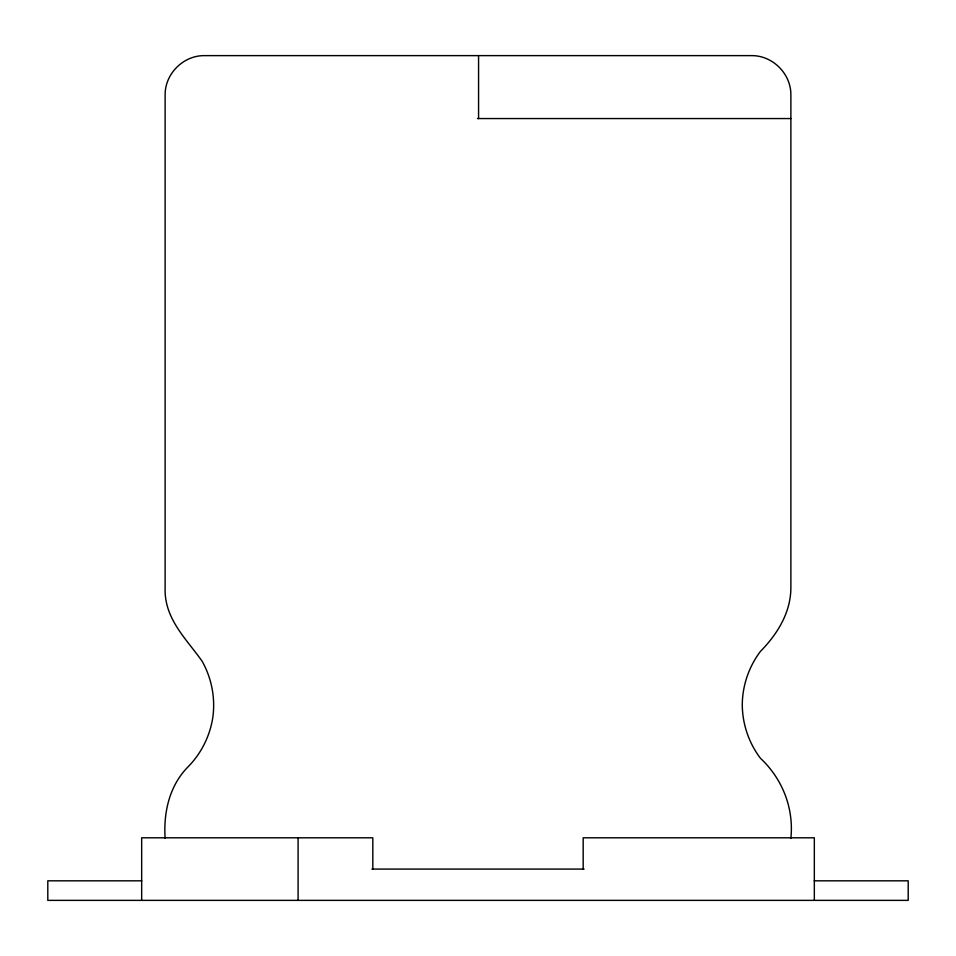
<?xml version="1.0" encoding="UTF-8"?>
<svg xmlns="http://www.w3.org/2000/svg" width="956" height="956" viewBox="0 0 956 956"><rect width="100%" height="100%" fill="white"/><g stroke="black" fill="none" stroke-linecap="round" stroke-linejoin="round"><path stroke-width="1.43" d="M478 55.627L204.237 55.627C183.301 55.496 164.994 73.803 165.125 94.728L165.125 587.51C163.954 618.293 185.679 638.118 201.979 660.978C211.443 677.649 215.351 697.259 212.973 716.283C210.344 735.272 201.501 753.208 188.033 766.855C169.379 785.653 163.392 812.564 165.125 838.293M477.426 118.556L790.875 118.556M371.872 869.088L584.128 869.088M141.763 880.823L47.8 880.823L47.8 900.373L908.2 900.373L908.2 880.823L814.237 880.823M814.333 900.373L814.333 837.803L583.184 837.803L583.184 869.088M790.875 838.293C793.982 808.167 782.426 778.817 760.402 758.228C748.835 742.943 742.406 724.003 742.274 704.835C742.406 685.667 748.835 666.726 760.402 651.442C777.383 634.139 790.887 612.509 790.875 587.51L790.875 94.728C791.006 73.803 772.699 55.496 751.763 55.627L478.574 55.627L478.574 118.556M372.816 869.088L372.816 837.803L141.667 837.803L141.667 900.373M298.093 837.803L298.093 900.373"/></g></svg>
